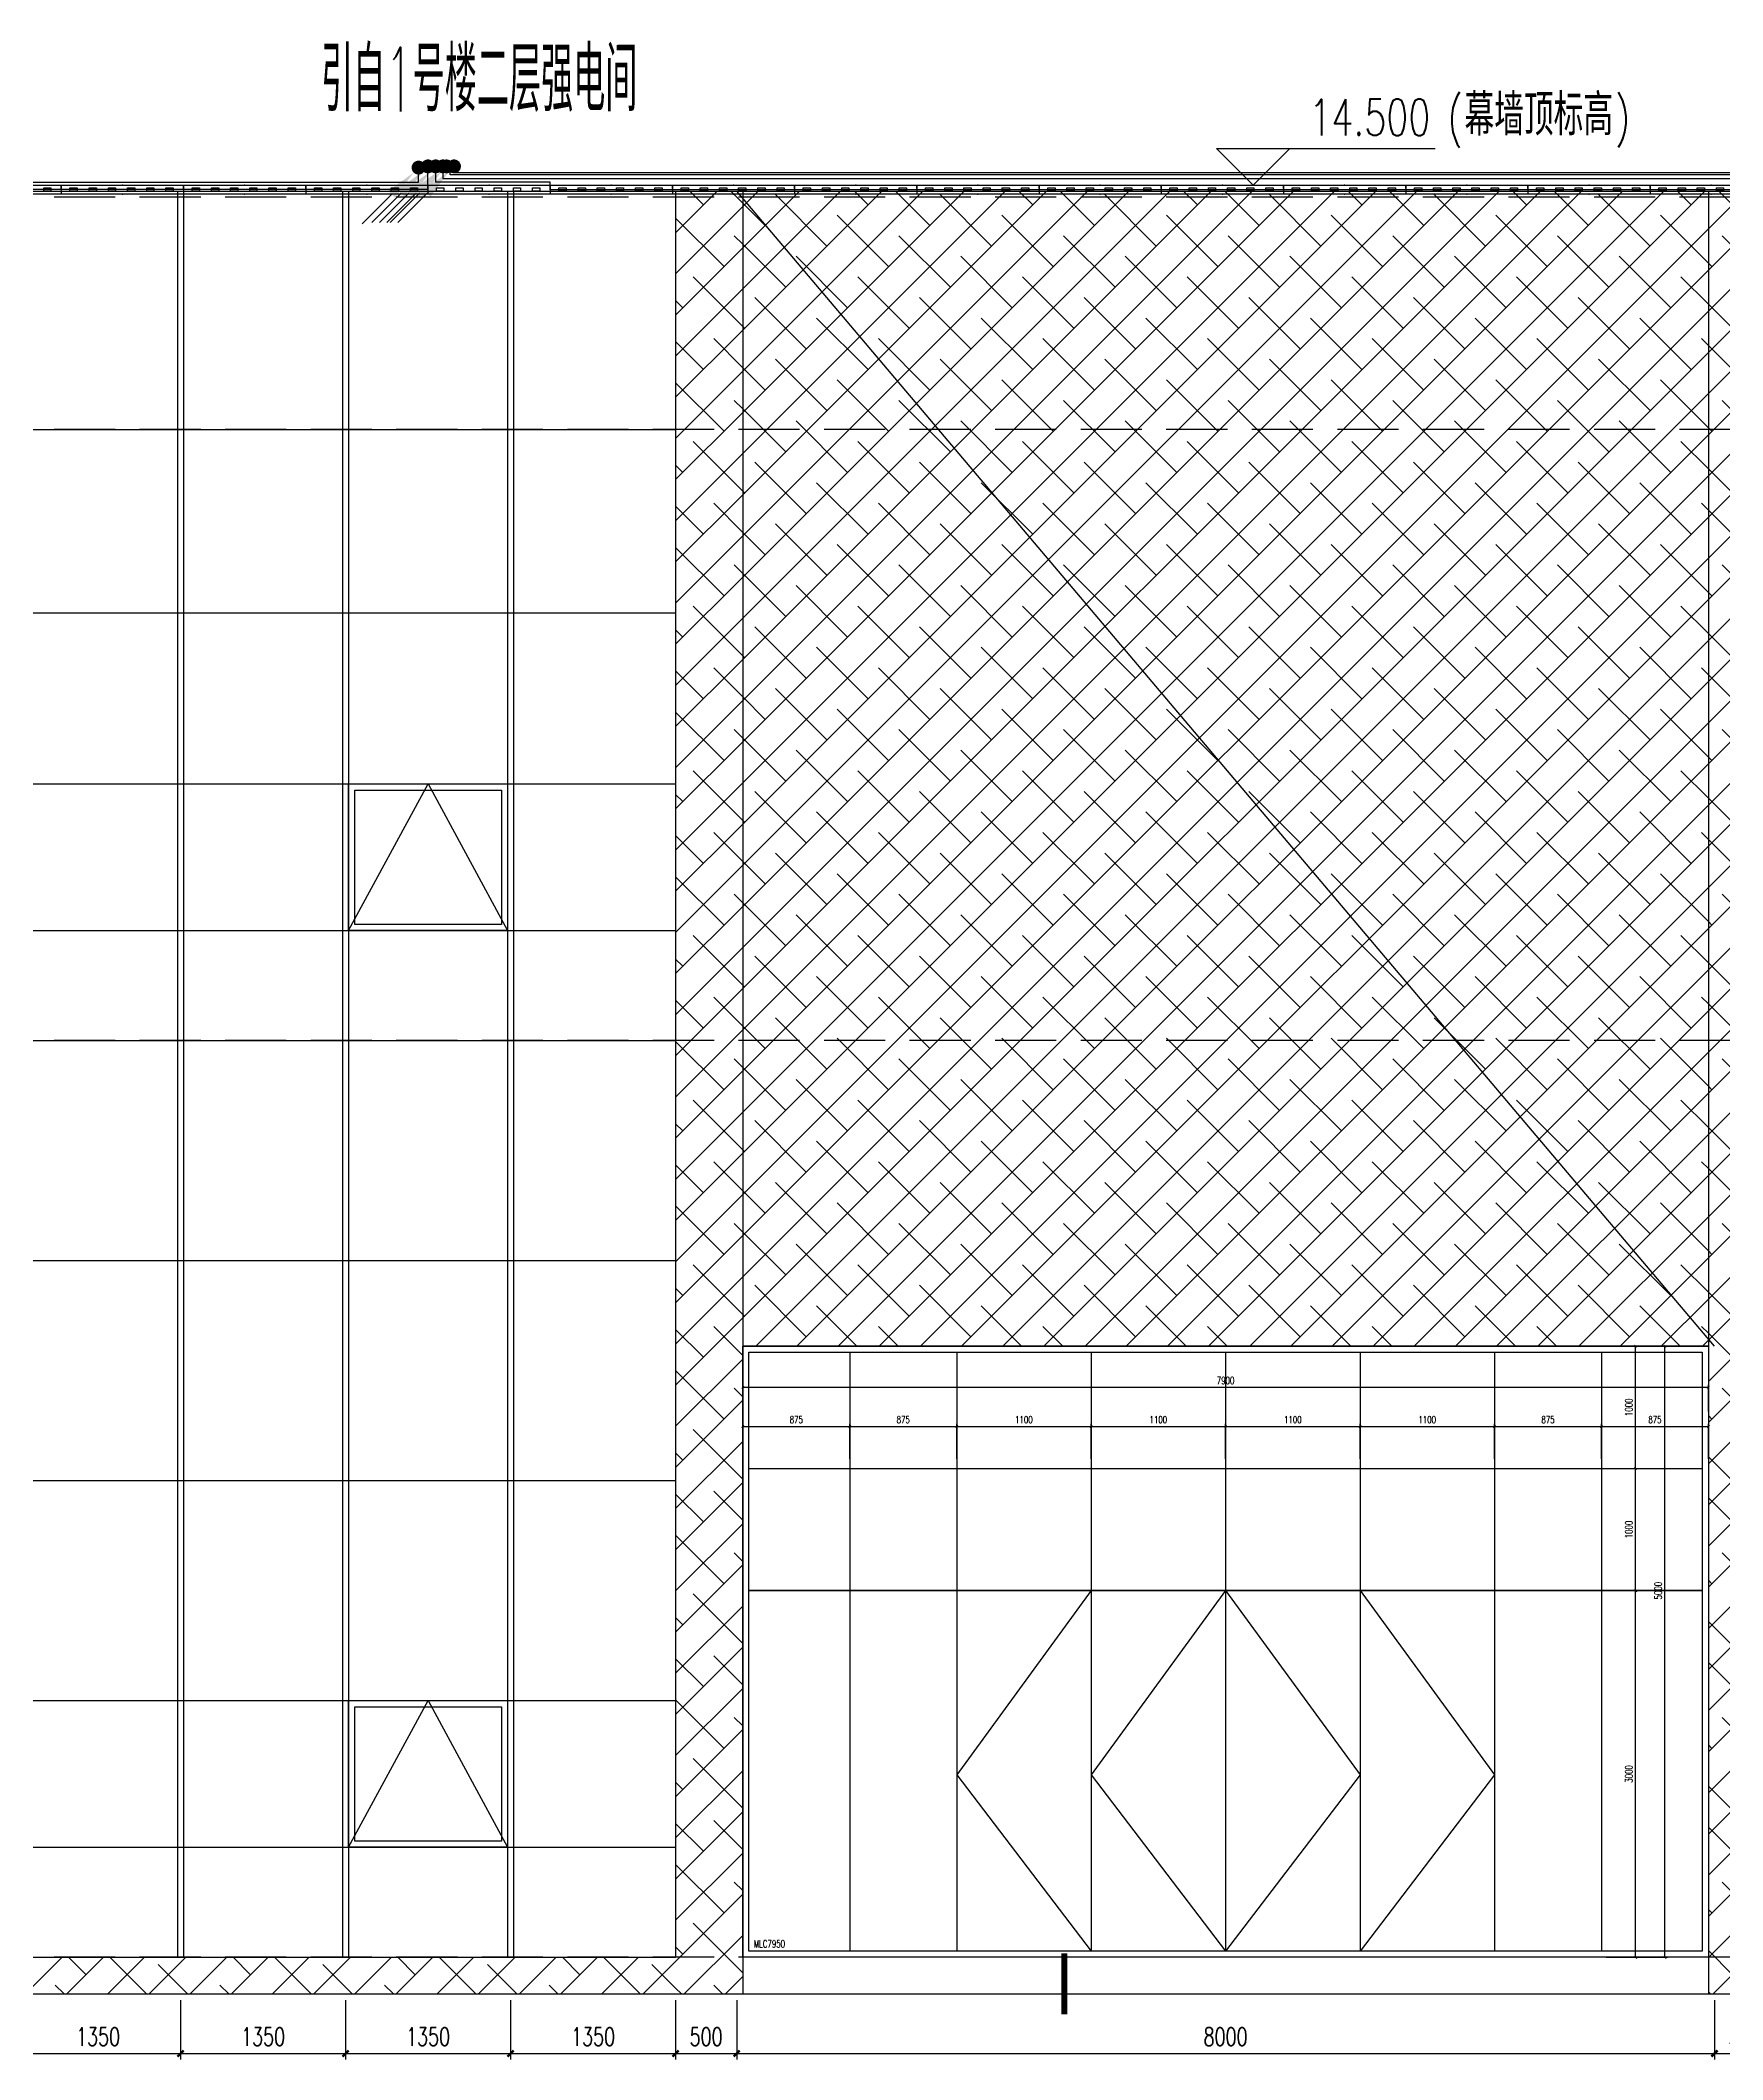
# Model space of a CAD drawing. Extents: x -2377130 to 293730, y -2 to 754590.
# Drawn here: x -2098554 to -2084790, y 516400 to 532921 of the extents above; entities that cross this region are included whole.
import ezdxf
from ezdxf.enums import TextEntityAlignment as Align

# ---------------------------------------------------------------- set-up
doc = ezdxf.new("R2010")
doc.units = 0
doc.header["$LTSCALE"] = 1000
doc.header["$MEASUREMENT"] = 0
doc.linetypes.add('__DASH', pattern=[0.35, 0.25, -0.1])
doc.linetypes.add('DOTE', pattern=[2.42, 2, -0.2, 0.02, -0.2])
doc.layers.get('Defpoints').update_dxf_attribs({"color": 210})
doc.layers.add('.灯具', color=3, linetype='Continuous', lineweight=25)
doc.layers.add('A-WALL-HATCH', color=8, linetype='Continuous', lineweight=13)
for name, color, linetype in [('A-AXIS-DOTE', 14, 'DOTE'), ('A-AXIS-DP', 126, 'Continuous'), ('A-AXIS-SYMB', 3, 'Continuous'), ('A-HATCH-2', 251, 'Continuous'), ('A-LIN-V', 9, 'Continuous'), ('A-SFCE', 30, 'Continuous'), ('A-WINDOW', 140, 'Continuous'), ('A-门窗表显示尺寸', 160, 'Continuous'), ('AS-WALL', 40, 'Continuous'), ('DIM-照明', 3, 'Continuous'), ('DIM_ELEV', 3, 'Continuous'), ('EQUIP-照明', 3, 'Continuous'), ('LWIRE', 4, 'Continuous'), ('PUB_TEXT', 7, 'Continuous')]:
    doc.layers.add(name, color=color, linetype=linetype)
doc.styles.add('_TCH_DIM', font='SIMPLEX', dxfattribs={"bigfont": 'GBCBIG'})
doc.styles.add('_TCH_DIM_T3', font='SIMPLEX', dxfattribs={"width": 0.705882, "bigfont": 'GBCBIG'})
doc.styles.add('_TEL_DIM', font='SIMPLEX', dxfattribs={"width": 0.8, "height": 3.5, "bigfont": 'HZTXT'})
doc.styles.add('A-DIM_T3', font='SIMPLEX', dxfattribs={"width": 0.705882, "bigfont": 'GBCBIG'})
doc.styles.add('A-STANDARD', font='SIMPLEX', dxfattribs={"bigfont": 'GBCBIG'})
doc.styles.get("Standard").update_dxf_attribs({"font": 'gbenor.shx', "bigfont": 'gbcbig.shx'})
doc.dimstyles.new('_TCH_ARCH&&50', dxfattribs={"dimtxt": 148.75, "dimasz": 50, "dimexe": 50, "dimexo": 50, "dimgap": 63.125, "dimtad": 1, "dimdec": 0, "dimzin": 0, "dimdsep": 46, "dimtxsty": '_TCH_DIM_T3', "dimblk": 'ARCHTICK', "dimcen": 0.09, "dimclrt": 7, "dimazin": 2, "dimtfac": 1, "dimtdec": 0, "dimtix": 1, "dimtmove": 2, "dimatfit": 3, "dimfxl": 0, "dimtolj": 1, "dimtzin": 0, "dimarcsym": 0})
doc.dimstyles.new('A-DIM&&20', dxfattribs={"dimtxt": 59.5, "dimasz": 20, "dimexe": 20, "dimexo": 20, "dimgap": 25.25, "dimtad": 1, "dimdec": 0, "dimzin": 0, "dimdsep": 46, "dimtxsty": 'A-DIM_T3', "dimblk": 'ARCHTICK', "dimcen": 0.09, "dimclrt": 7, "dimazin": 2, "dimtfac": 1, "dimtdec": 0, "dimtix": 1, "dimtmove": 2, "dimatfit": 3, "dimfxl": 0, "dimtolj": 1, "dimtzin": 0, "dimarcsym": 0})
pattern_1 = [(45, (0, 0), (-168.379802, 168.379802), []), (135, (0, 0), (-505.139407, 168.379802), [595.3125, -357.1875])]

# ---------------------------------------------------------------- blocks, each defined once
blk = doc.blocks.new('_ArchTick')
at = {"color": 0, "linetype": 'ByBlock', "const_width": 0.4}
blk.add_lwpolyline([(-0.5, -0.5), (0.5, 0.5)], dxfattribs=at)
blk = doc.blocks.new('*D610')
at = {"layer": 'A-门窗表显示尺寸', "color": 0, "lineweight": -2}
for p, q in [((-2020773, 522237), (-2020512, 522237)), ((-2020532, 517237), (-2020532, 522237)), ((-2020773, 517237), (-2020512, 517237))]:
    blk.add_line(p, q, dxfattribs=at)
at = {"layer": 'Defpoints', "color": 0}
for p in [(-2020793, 522237), (-2020532, 522237), (-2020793, 517237)]:
    blk.add_point(p, dxfattribs=at)
at = {"layer": 'A-门窗表显示尺寸', "color": 0, "lineweight": -2, "xscale": 20, "yscale": 20, "zscale": 20}
for p, rotation in [((-2020532, 522237), 90), ((-2020532, 517237), 270)]:
    blk.add_blockref('_ArchTick', p, dxfattribs=dict(at, rotation=rotation))
at = {"layer": 'A-门窗表显示尺寸', "color": 7, "insert": (-2020587, 520237), "char_height": 59.5, "attachment_point": 5, "rotation": 90, "style": 'A-DIM_T3'}
blk.add_mtext('\\A1;5000', dxfattribs=at)
blk = doc.blocks.new('*D598')
at = {"layer": 'A-门窗表显示尺寸', "color": 0, "lineweight": -2}
for p, q in [((-2021013, 522237), (-2020752, 522237)), ((-2020772, 521237), (-2020772, 522237)), ((-2021013, 521237), (-2020752, 521237))]:
    blk.add_line(p, q, dxfattribs=at)
at = {"layer": 'Defpoints', "color": 0}
for p in [(-2021033, 522237), (-2020772, 522237), (-2021033, 521237)]:
    blk.add_point(p, dxfattribs=at)
at = {"layer": 'A-门窗表显示尺寸', "color": 0, "lineweight": -2, "xscale": 20, "yscale": 20, "zscale": 20}
for p, rotation in [((-2020772, 522237), 90), ((-2020772, 521237), 270)]:
    blk.add_blockref('_ArchTick', p, dxfattribs=dict(at, rotation=rotation))
at = {"layer": 'A-门窗表显示尺寸', "color": 7, "insert": (-2020827, 521737), "char_height": 59.5, "attachment_point": 5, "rotation": 90, "style": 'A-DIM_T3'}
blk.add_mtext('\\A1;1000', dxfattribs=at)
blk = doc.blocks.new('*D599')
at = {"layer": 'A-门窗表显示尺寸', "color": 0, "lineweight": -2}
for p, q in [((-2021013, 521237), (-2020752, 521237)), ((-2020772, 520237), (-2020772, 521237)), ((-2021013, 520237), (-2020752, 520237))]:
    blk.add_line(p, q, dxfattribs=at)
at = {"layer": 'Defpoints', "color": 0}
for p in [(-2021033, 521237), (-2020772, 521237), (-2021033, 520237)]:
    blk.add_point(p, dxfattribs=at)
at = {"layer": 'A-门窗表显示尺寸', "color": 0, "lineweight": -2, "xscale": 20, "yscale": 20, "zscale": 20}
for p, rotation in [((-2020772, 521237), 90), ((-2020772, 520237), 270)]:
    blk.add_blockref('_ArchTick', p, dxfattribs=dict(at, rotation=rotation))
at = {"layer": 'A-门窗表显示尺寸', "color": 7, "insert": (-2020827, 520737), "char_height": 59.5, "attachment_point": 5, "rotation": 90, "style": 'A-DIM_T3'}
blk.add_mtext('\\A1;1000', dxfattribs=at)
blk = doc.blocks.new('*D600')
at = {"layer": 'A-门窗表显示尺寸', "color": 0, "lineweight": -2}
for p, q in [((-2021013, 520237), (-2020752, 520237)), ((-2020772, 517237), (-2020772, 520237)), ((-2021013, 517237), (-2020752, 517237))]:
    blk.add_line(p, q, dxfattribs=at)
at = {"layer": 'Defpoints', "color": 0}
for p in [(-2021033, 520237), (-2020772, 520237), (-2021033, 517237)]:
    blk.add_point(p, dxfattribs=at)
at = {"layer": 'A-门窗表显示尺寸', "color": 0, "lineweight": -2, "xscale": 20, "yscale": 20, "zscale": 20}
for p, rotation in [((-2020772, 520237), 90), ((-2020772, 517237), 270)]:
    blk.add_blockref('_ArchTick', p, dxfattribs=dict(at, rotation=rotation))
at = {"layer": 'A-门窗表显示尺寸', "color": 7, "insert": (-2020827, 518737), "char_height": 59.5, "attachment_point": 5, "rotation": 90, "style": 'A-DIM_T3'}
blk.add_mtext('\\A1;3000', dxfattribs=at)
blk = doc.blocks.new('*D601')
at = {"layer": 'A-门窗表显示尺寸', "color": 0, "lineweight": -2}
for p, q in [((-2028077, 521703), (-2028077, 521921)), ((-2028077, 521901), (-2020177, 521901)), ((-2020177, 521703), (-2020177, 521921))]:
    blk.add_line(p, q, dxfattribs=at)
at = {"layer": 'Defpoints', "color": 0}
for p in [(-2020177, 521901), (-2028077, 521683), (-2020177, 521683)]:
    blk.add_point(p, dxfattribs=at)
at = {"layer": 'A-门窗表显示尺寸', "color": 0, "lineweight": -2, "xscale": 20, "yscale": 20, "zscale": 20, "rotation": 180}
blk.add_blockref('_ArchTick', (-2028077, 521901), dxfattribs=at)
at = {"layer": 'A-门窗表显示尺寸', "color": 0, "lineweight": -2, "xscale": 20, "yscale": 20, "zscale": 20}
blk.add_blockref('_ArchTick', (-2020177, 521901), dxfattribs=at)
at = {"layer": 'A-门窗表显示尺寸', "color": 7, "insert": (-2024127, 521956), "char_height": 59.5, "attachment_point": 5, "style": 'A-DIM_T3'}
blk.add_mtext('\\A1;7900', dxfattribs=at)
blk = doc.blocks.new('*D602')
at = {"layer": 'A-门窗表显示尺寸', "color": 0, "lineweight": -2}
for p, q in [((-2021052, 521315), (-2021052, 521601)), ((-2021052, 521581), (-2020177, 521581)), ((-2020177, 521315), (-2020177, 521601))]:
    blk.add_line(p, q, dxfattribs=at)
at = {"layer": 'Defpoints', "color": 0}
for p in [(-2020177, 521581), (-2021052, 521295), (-2020177, 521295)]:
    blk.add_point(p, dxfattribs=at)
at = {"layer": 'A-门窗表显示尺寸', "color": 0, "lineweight": -2, "xscale": 20, "yscale": 20, "zscale": 20, "rotation": 180}
blk.add_blockref('_ArchTick', (-2021052, 521581), dxfattribs=at)
at = {"layer": 'A-门窗表显示尺寸', "color": 0, "lineweight": -2, "xscale": 20, "yscale": 20, "zscale": 20}
blk.add_blockref('_ArchTick', (-2020177, 521581), dxfattribs=at)
at = {"layer": 'A-门窗表显示尺寸', "color": 7, "insert": (-2020614, 521636), "char_height": 59.5, "attachment_point": 5, "style": 'A-DIM_T3'}
blk.add_mtext('\\A1;875', dxfattribs=at)
blk = doc.blocks.new('*D603')
at = {"layer": 'A-门窗表显示尺寸', "color": 0, "lineweight": -2}
for p, q in [((-2021927, 521315), (-2021927, 521601)), ((-2021927, 521581), (-2021052, 521581)), ((-2021052, 521315), (-2021052, 521601))]:
    blk.add_line(p, q, dxfattribs=at)
at = {"layer": 'Defpoints', "color": 0}
for p in [(-2021052, 521581), (-2021927, 521295), (-2021052, 521295)]:
    blk.add_point(p, dxfattribs=at)
at = {"layer": 'A-门窗表显示尺寸', "color": 0, "lineweight": -2, "xscale": 20, "yscale": 20, "zscale": 20, "rotation": 180}
blk.add_blockref('_ArchTick', (-2021927, 521581), dxfattribs=at)
at = {"layer": 'A-门窗表显示尺寸', "color": 0, "lineweight": -2, "xscale": 20, "yscale": 20, "zscale": 20}
blk.add_blockref('_ArchTick', (-2021052, 521581), dxfattribs=at)
at = {"layer": 'A-门窗表显示尺寸', "color": 7, "insert": (-2021489, 521636), "char_height": 59.5, "attachment_point": 5, "style": 'A-DIM_T3'}
blk.add_mtext('\\A1;875', dxfattribs=at)
blk = doc.blocks.new('*D604')
at = {"layer": 'A-门窗表显示尺寸', "color": 0, "lineweight": -2}
for p, q in [((-2023027, 521315), (-2023027, 521601)), ((-2023027, 521581), (-2021927, 521581)), ((-2021927, 521315), (-2021927, 521601))]:
    blk.add_line(p, q, dxfattribs=at)
at = {"layer": 'Defpoints', "color": 0}
for p in [(-2021927, 521581), (-2023027, 521295), (-2021927, 521295)]:
    blk.add_point(p, dxfattribs=at)
at = {"layer": 'A-门窗表显示尺寸', "color": 0, "lineweight": -2, "xscale": 20, "yscale": 20, "zscale": 20, "rotation": 180}
blk.add_blockref('_ArchTick', (-2023027, 521581), dxfattribs=at)
at = {"layer": 'A-门窗表显示尺寸', "color": 0, "lineweight": -2, "xscale": 20, "yscale": 20, "zscale": 20}
blk.add_blockref('_ArchTick', (-2021927, 521581), dxfattribs=at)
at = {"layer": 'A-门窗表显示尺寸', "color": 7, "insert": (-2022477, 521636), "char_height": 59.5, "attachment_point": 5, "style": 'A-DIM_T3'}
blk.add_mtext('\\A1;1100', dxfattribs=at)
blk = doc.blocks.new('*D605')
at = {"layer": 'A-门窗表显示尺寸', "color": 0, "lineweight": -2}
for p, q in [((-2024127, 521315), (-2024127, 521601)), ((-2024127, 521581), (-2023027, 521581)), ((-2023027, 521315), (-2023027, 521601))]:
    blk.add_line(p, q, dxfattribs=at)
at = {"layer": 'Defpoints', "color": 0}
for p in [(-2023027, 521581), (-2024127, 521295), (-2023027, 521295)]:
    blk.add_point(p, dxfattribs=at)
at = {"layer": 'A-门窗表显示尺寸', "color": 0, "lineweight": -2, "xscale": 20, "yscale": 20, "zscale": 20, "rotation": 180}
blk.add_blockref('_ArchTick', (-2024127, 521581), dxfattribs=at)
at = {"layer": 'A-门窗表显示尺寸', "color": 0, "lineweight": -2, "xscale": 20, "yscale": 20, "zscale": 20}
blk.add_blockref('_ArchTick', (-2023027, 521581), dxfattribs=at)
at = {"layer": 'A-门窗表显示尺寸', "color": 7, "insert": (-2023577, 521636), "char_height": 59.5, "attachment_point": 5, "style": 'A-DIM_T3'}
blk.add_mtext('\\A1;1100', dxfattribs=at)
blk = doc.blocks.new('*D606')
at = {"layer": 'A-门窗表显示尺寸', "color": 0, "lineweight": -2}
for p, q in [((-2025227, 521315), (-2025227, 521601)), ((-2025227, 521581), (-2024127, 521581)), ((-2024127, 521315), (-2024127, 521601))]:
    blk.add_line(p, q, dxfattribs=at)
at = {"layer": 'Defpoints', "color": 0}
for p in [(-2024127, 521581), (-2025227, 521295), (-2024127, 521295)]:
    blk.add_point(p, dxfattribs=at)
at = {"layer": 'A-门窗表显示尺寸', "color": 0, "lineweight": -2, "xscale": 20, "yscale": 20, "zscale": 20, "rotation": 180}
blk.add_blockref('_ArchTick', (-2025227, 521581), dxfattribs=at)
at = {"layer": 'A-门窗表显示尺寸', "color": 0, "lineweight": -2, "xscale": 20, "yscale": 20, "zscale": 20}
blk.add_blockref('_ArchTick', (-2024127, 521581), dxfattribs=at)
at = {"layer": 'A-门窗表显示尺寸', "color": 7, "insert": (-2024677, 521636), "char_height": 59.5, "attachment_point": 5, "style": 'A-DIM_T3'}
blk.add_mtext('\\A1;1100', dxfattribs=at)
blk = doc.blocks.new('*D607')
at = {"layer": 'A-门窗表显示尺寸', "color": 0, "lineweight": -2}
for p, q in [((-2026327, 521315), (-2026327, 521601)), ((-2026327, 521581), (-2025227, 521581)), ((-2025227, 521315), (-2025227, 521601))]:
    blk.add_line(p, q, dxfattribs=at)
at = {"layer": 'Defpoints', "color": 0}
for p in [(-2025227, 521581), (-2026327, 521295), (-2025227, 521295)]:
    blk.add_point(p, dxfattribs=at)
at = {"layer": 'A-门窗表显示尺寸', "color": 0, "lineweight": -2, "xscale": 20, "yscale": 20, "zscale": 20, "rotation": 180}
blk.add_blockref('_ArchTick', (-2026327, 521581), dxfattribs=at)
at = {"layer": 'A-门窗表显示尺寸', "color": 0, "lineweight": -2, "xscale": 20, "yscale": 20, "zscale": 20}
blk.add_blockref('_ArchTick', (-2025227, 521581), dxfattribs=at)
at = {"layer": 'A-门窗表显示尺寸', "color": 7, "insert": (-2025777, 521636), "char_height": 59.5, "attachment_point": 5, "style": 'A-DIM_T3'}
blk.add_mtext('\\A1;1100', dxfattribs=at)
blk = doc.blocks.new('*D608')
at = {"layer": 'A-门窗表显示尺寸', "color": 0, "lineweight": -2}
for p, q in [((-2027202, 521315), (-2027202, 521601)), ((-2027202, 521581), (-2026327, 521581)), ((-2026327, 521315), (-2026327, 521601))]:
    blk.add_line(p, q, dxfattribs=at)
at = {"layer": 'Defpoints', "color": 0}
for p in [(-2026327, 521581), (-2027202, 521295), (-2026327, 521295)]:
    blk.add_point(p, dxfattribs=at)
at = {"layer": 'A-门窗表显示尺寸', "color": 0, "lineweight": -2, "xscale": 20, "yscale": 20, "zscale": 20, "rotation": 180}
blk.add_blockref('_ArchTick', (-2027202, 521581), dxfattribs=at)
at = {"layer": 'A-门窗表显示尺寸', "color": 0, "lineweight": -2, "xscale": 20, "yscale": 20, "zscale": 20}
blk.add_blockref('_ArchTick', (-2026327, 521581), dxfattribs=at)
at = {"layer": 'A-门窗表显示尺寸', "color": 7, "insert": (-2026764, 521636), "char_height": 59.5, "attachment_point": 5, "style": 'A-DIM_T3'}
blk.add_mtext('\\A1;875', dxfattribs=at)
blk = doc.blocks.new('*D609')
at = {"layer": 'A-门窗表显示尺寸', "color": 0, "lineweight": -2}
for p, q in [((-2028077, 521315), (-2028077, 521601)), ((-2028077, 521581), (-2027202, 521581)), ((-2027202, 521315), (-2027202, 521601))]:
    blk.add_line(p, q, dxfattribs=at)
at = {"layer": 'Defpoints', "color": 0}
for p in [(-2027202, 521581), (-2028077, 521295), (-2027202, 521295)]:
    blk.add_point(p, dxfattribs=at)
at = {"layer": 'A-门窗表显示尺寸', "color": 0, "lineweight": -2, "xscale": 20, "yscale": 20, "zscale": 20, "rotation": 180}
blk.add_blockref('_ArchTick', (-2028077, 521581), dxfattribs=at)
at = {"layer": 'A-门窗表显示尺寸', "color": 0, "lineweight": -2, "xscale": 20, "yscale": 20, "zscale": 20}
blk.add_blockref('_ArchTick', (-2027202, 521581), dxfattribs=at)
at = {"layer": 'A-门窗表显示尺寸', "color": 7, "insert": (-2027639, 521636), "char_height": 59.5, "attachment_point": 5, "style": 'A-DIM_T3'}
blk.add_mtext('\\A1;875', dxfattribs=at)
blk = doc.blocks.new('34543')
at = {"layer": 'A-WINDOW', "color": 8}
for p, q in [((-2029402, 531687), (-2029402, 517237)), ((-2029352, 531687), (-2029352, 517237))]:
    blk.add_line(p, q, dxfattribs=at)
blk = doc.blocks.new('w42343')
at = {"layer": 'A-WINDOW', "color": 8}
blk.add_lwpolyline([(-2124382, 518137), (-2123732, 519337), (-2123082, 518137)], dxfattribs=at)
for points in [[(-2124382, 519337), (-2123082, 519337), (-2123082, 518137), (-2124382, 518137)], [(-2124332, 519287), (-2123132, 519287), (-2123132, 518187), (-2124332, 518187)]]:
    blk.add_lwpolyline(points, close=True, dxfattribs=at)
blk = doc.blocks.new('*D522')
at = {"layer": 'A-AXIS-DP', "color": 0, "lineweight": -2}
for p, q in [((-2098757, 516887), (-2098757, 516400)), ((-2097407, 516887), (-2097407, 516400)), ((-2098757, 516450), (-2097407, 516450))]:
    blk.add_line(p, q, dxfattribs=at)
at = {"layer": 'Defpoints', "color": 0}
for p in [(-2098757, 516937), (-2097407, 516937), (-2097407, 516450)]:
    blk.add_point(p, dxfattribs=at)
at = {"layer": 'A-AXIS-DP', "color": 0, "lineweight": -2, "xscale": 50, "yscale": 50, "zscale": 50, "rotation": 180}
blk.add_blockref('_ArchTick', (-2098757, 516450), dxfattribs=at)
at = {"layer": 'A-AXIS-DP', "color": 0, "lineweight": -2, "xscale": 50, "yscale": 50, "zscale": 50}
blk.add_blockref('_ArchTick', (-2097407, 516450), dxfattribs=at)
at = {"layer": 'A-AXIS-DP', "color": 7, "insert": (-2098082, 516587), "char_height": 148.8, "attachment_point": 5, "style": '_TCH_DIM_T3'}
blk.add_mtext('\\A1;1350', dxfattribs=at)
blk = doc.blocks.new('*D521')
at = {"layer": 'A-AXIS-DP', "color": 0, "lineweight": -2}
for p, q in [((-2097407, 516887), (-2097407, 516400)), ((-2096057, 516887), (-2096057, 516400)), ((-2097407, 516450), (-2096057, 516450))]:
    blk.add_line(p, q, dxfattribs=at)
at = {"layer": 'Defpoints', "color": 0}
for p in [(-2097407, 516937), (-2096057, 516937), (-2096057, 516450)]:
    blk.add_point(p, dxfattribs=at)
at = {"layer": 'A-AXIS-DP', "color": 0, "lineweight": -2, "xscale": 50, "yscale": 50, "zscale": 50, "rotation": 180}
blk.add_blockref('_ArchTick', (-2097407, 516450), dxfattribs=at)
at = {"layer": 'A-AXIS-DP', "color": 0, "lineweight": -2, "xscale": 50, "yscale": 50, "zscale": 50}
blk.add_blockref('_ArchTick', (-2096057, 516450), dxfattribs=at)
at = {"layer": 'A-AXIS-DP', "color": 7, "insert": (-2096732, 516587), "char_height": 148.8, "attachment_point": 5, "style": '_TCH_DIM_T3'}
blk.add_mtext('\\A1;1350', dxfattribs=at)
blk = doc.blocks.new('*D520')
at = {"layer": 'A-AXIS-DP', "color": 0, "lineweight": -2}
for p, q in [((-2096057, 516887), (-2096057, 516400)), ((-2094707, 516887), (-2094707, 516400)), ((-2096057, 516450), (-2094707, 516450))]:
    blk.add_line(p, q, dxfattribs=at)
at = {"layer": 'Defpoints', "color": 0}
for p in [(-2096057, 516937), (-2094707, 516937), (-2094707, 516450)]:
    blk.add_point(p, dxfattribs=at)
at = {"layer": 'A-AXIS-DP', "color": 0, "lineweight": -2, "xscale": 50, "yscale": 50, "zscale": 50, "rotation": 180}
blk.add_blockref('_ArchTick', (-2096057, 516450), dxfattribs=at)
at = {"layer": 'A-AXIS-DP', "color": 0, "lineweight": -2, "xscale": 50, "yscale": 50, "zscale": 50}
blk.add_blockref('_ArchTick', (-2094707, 516450), dxfattribs=at)
at = {"layer": 'A-AXIS-DP', "color": 7, "insert": (-2095382, 516587), "char_height": 148.8, "attachment_point": 5, "style": '_TCH_DIM_T3'}
blk.add_mtext('\\A1;1350', dxfattribs=at)
blk = doc.blocks.new('*D519')
at = {"layer": 'A-AXIS-DP', "color": 0, "lineweight": -2}
for p, q in [((-2094707, 516887), (-2094707, 516400)), ((-2093357, 516887), (-2093357, 516400)), ((-2094707, 516450), (-2093357, 516450))]:
    blk.add_line(p, q, dxfattribs=at)
at = {"layer": 'Defpoints', "color": 0}
for p in [(-2094707, 516937), (-2093357, 516937), (-2093357, 516450)]:
    blk.add_point(p, dxfattribs=at)
at = {"layer": 'A-AXIS-DP', "color": 0, "lineweight": -2, "xscale": 50, "yscale": 50, "zscale": 50, "rotation": 180}
blk.add_blockref('_ArchTick', (-2094707, 516450), dxfattribs=at)
at = {"layer": 'A-AXIS-DP', "color": 0, "lineweight": -2, "xscale": 50, "yscale": 50, "zscale": 50}
blk.add_blockref('_ArchTick', (-2093357, 516450), dxfattribs=at)
at = {"layer": 'A-AXIS-DP', "color": 7, "insert": (-2094032, 516587), "char_height": 148.8, "attachment_point": 5, "style": '_TCH_DIM_T3'}
blk.add_mtext('\\A1;1350', dxfattribs=at)
blk = doc.blocks.new('*D518')
at = {"layer": 'A-AXIS-DP', "color": 0, "lineweight": -2}
for p, q in [((-2093357, 516887), (-2093357, 516400)), ((-2092857, 516887), (-2092857, 516400)), ((-2093357, 516450), (-2092857, 516450))]:
    blk.add_line(p, q, dxfattribs=at)
at = {"layer": 'Defpoints', "color": 0}
for p in [(-2093357, 516937), (-2092857, 516937), (-2092857, 516450)]:
    blk.add_point(p, dxfattribs=at)
at = {"layer": 'A-AXIS-DP', "color": 0, "lineweight": -2, "xscale": 50, "yscale": 50, "zscale": 50, "rotation": 180}
blk.add_blockref('_ArchTick', (-2093357, 516450), dxfattribs=at)
at = {"layer": 'A-AXIS-DP', "color": 0, "lineweight": -2, "xscale": 50, "yscale": 50, "zscale": 50}
blk.add_blockref('_ArchTick', (-2092857, 516450), dxfattribs=at)
at = {"layer": 'A-AXIS-DP', "color": 7, "insert": (-2093107, 516587), "char_height": 148.8, "attachment_point": 5, "style": '_TCH_DIM_T3'}
blk.add_mtext('\\A1;500', dxfattribs=at)
blk = doc.blocks.new('*D517')
at = {"layer": 'A-AXIS-DP', "color": 0, "lineweight": -2}
for p, q in [((-2092857, 516887), (-2092857, 516400)), ((-2084857, 516887), (-2084857, 516400)), ((-2092857, 516450), (-2084857, 516450))]:
    blk.add_line(p, q, dxfattribs=at)
at = {"layer": 'Defpoints', "color": 0}
for p in [(-2092857, 516937), (-2084857, 516937), (-2084857, 516450)]:
    blk.add_point(p, dxfattribs=at)
at = {"layer": 'A-AXIS-DP', "color": 0, "lineweight": -2, "xscale": 50, "yscale": 50, "zscale": 50, "rotation": 180}
blk.add_blockref('_ArchTick', (-2092857, 516450), dxfattribs=at)
at = {"layer": 'A-AXIS-DP', "color": 0, "lineweight": -2, "xscale": 50, "yscale": 50, "zscale": 50}
blk.add_blockref('_ArchTick', (-2084857, 516450), dxfattribs=at)
at = {"layer": 'A-AXIS-DP', "color": 7, "insert": (-2088857, 516587), "char_height": 148.8, "attachment_point": 5, "style": '_TCH_DIM_T3'}
blk.add_mtext('\\A1;8000', dxfattribs=at)
blk = doc.blocks.new('*D516')
at = {"layer": 'A-AXIS-DP', "color": 0, "lineweight": -2}
for p, q in [((-2084857, 516887), (-2084857, 516400)), ((-2084357, 516887), (-2084357, 516400)), ((-2084857, 516450), (-2084357, 516450))]:
    blk.add_line(p, q, dxfattribs=at)
at = {"layer": 'Defpoints', "color": 0}
for p in [(-2084857, 516937), (-2084357, 516937), (-2084357, 516450)]:
    blk.add_point(p, dxfattribs=at)
at = {"layer": 'A-AXIS-DP', "color": 0, "lineweight": -2, "xscale": 50, "yscale": 50, "zscale": 50, "rotation": 180}
blk.add_blockref('_ArchTick', (-2084857, 516450), dxfattribs=at)
at = {"layer": 'A-AXIS-DP', "color": 0, "lineweight": -2, "xscale": 50, "yscale": 50, "zscale": 50}
blk.add_blockref('_ArchTick', (-2084357, 516450), dxfattribs=at)
at = {"layer": 'A-AXIS-DP', "color": 7, "insert": (-2084607, 516587), "char_height": 148.8, "attachment_point": 5, "style": '_TCH_DIM_T3'}
blk.add_mtext('\\A1;500', dxfattribs=at)
blk = doc.blocks.new('12ZA')
at = {"color": 3}
for p, q in [((11454727, 202786), (11455727, 202786)), ((11454727, 202712), (11454727, 202786)), ((11454727, 202712), (11454727, 202737)), ((11455727, 202712), (11454727, 202712)), ((11454812, 202763), (11454871, 202763)), ((11454812, 202734), (11454812, 202763)), ((11454871, 202734), (11454812, 202734)), ((11454871, 202763), (11454871, 202734)), ((11454969, 202763), (11455028, 202763)), ((11454969, 202734), (11454969, 202763)), ((11455028, 202734), (11454969, 202734)), ((11455028, 202763), (11455028, 202734)), ((11455126, 202763), (11455185, 202763)), ((11455126, 202734), (11455126, 202763)), ((11455185, 202734), (11455126, 202734)), ((11455185, 202763), (11455185, 202734)), ((11455283, 202763), (11455342, 202763)), ((11455283, 202734), (11455283, 202763)), ((11455342, 202734), (11455283, 202734)), ((11455342, 202763), (11455342, 202734)), ((11455439, 202763), (11455499, 202763)), ((11455439, 202734), (11455439, 202763)), ((11455499, 202734), (11455439, 202734)), ((11455499, 202763), (11455499, 202734)), ((11455596, 202763), (11455656, 202763)), ((11455596, 202734), (11455596, 202763)), ((11455656, 202734), (11455596, 202734)), ((11455656, 202763), (11455656, 202734)), ((11455727, 202712), (11455727, 202786)), ((11455727, 202737), (11455727, 202712))]:
    blk.add_line(p, q, dxfattribs=at)
for p in [(11454727, 202749), (11454727, 202749), (11454727, 202749), (11455227, 202786), (11455227, 202786), (11455227, 202786), (11455227, 202712), (11455227, 202712), (11455227, 202712), (11455727, 202749), (11455727, 202749), (11455727, 202749), (11455727, 202749), (11455727, 202749)]:
    blk.add_point(p, dxfattribs=at)
at = {"color": 3, "style": '_TEL_DIM', "flags": 1}
for tag in ['REMARK', 'A']:
    blk.add_attdef(tag, text='', height=0.01, dxfattribs=at).set_placement((11455227, 202712), align=Align.MIDDLE_CENTER)
blk = doc.blocks.new('$equip_U$00000141(SEELE-PC)')
at = {"color": 8}
for p in [(-1, 0), (0, 0.074), (0, -0.074), (1, -0.024)]:
    blk.add_point(p, dxfattribs=at)
at = {"color": 8, "xscale": 0.002, "yscale": 0.002, "zscale": 0.002}
blk.add_blockref('12ZA', (-22910.454, -405.497), dxfattribs=at)
at = {"color": 7, "style": '_TEL_DIM', "flags": 1}
for tag in ['A', 'REMARK']:
    blk.add_attdef(tag, text='', height=0.00002, dxfattribs=at).set_placement((0, 0), align=Align.MIDDLE_CENTER)
blk = doc.blocks.new('$equip_U$00000080(LAPTOP-0UNQ9FSO)')
at = {"color": 4}
blk.add_blockref('$equip_U$00000141(SEELE-PC)', (1, 0.074), dxfattribs=at)
at = {"color": 7, "style": '_TEL_DIM', "flags": 1}
for tag in ['A', 'REMARK']:
    blk.add_attdef(tag, text='', height=0.00002, dxfattribs=at).set_placement((0, 0), align=Align.MIDDLE_CENTER)
blk = doc.blocks.new('$TelecSys$00000081')
for p, q in [((0.104, 0.104), (0.104, 0.104)), ((-0.104, -0.104), (-0.104, -0.104)), ((-1.15, -1.15), (-0.55, -0.55))]:
    blk.add_line(p, q)
at = {"const_width": 0.142}
blk.add_lwpolyline([(0.071, 0, 1), (-0.071, 0, 1)], format="xyb", close=True, dxfattribs=at)
blk.add_solid([(-0.62, -0.48), (-0.48, -0.62), (-0.1, -0.1)])
at = {"width": 0.8, "flags": 9}
blk.add_attdef('A', (0, 0), '', height=0.00002, rotation=180, dxfattribs=at)
blk = doc.blocks.new('4w3432432')
at = {"layer": 'A-WINDOW', "color": 8}
for p, q in [((-2020176.9, 522237.5), (-2028076.9, 522237.5)), ((-2027201.9, 522187.5), (-2027201.9, 517287.5)), ((-2026326.9, 522187.5), (-2026326.9, 517287.5)), ((-2025226.9, 522187.5), (-2025226.9, 517287.5)), ((-2024126.9, 522187.5), (-2024126.9, 517287.5)), ((-2023026.9, 522187.5), (-2023026.9, 517287.5)), ((-2021926.9, 522187.5), (-2021926.9, 517287.5)), ((-2021051.9, 522187.5), (-2021051.9, 517287.5)), ((-2028026.9, 521237.5), (-2020226.9, 521237.5)), ((-2020226.9, 520237.5), (-2028026.9, 520237.5)), ((-2028026.9, 520237.5), (-2020226.9, 520237.5)), ((-2020176.9, 517237.5), (-2028076.9, 517237.5))]:
    blk.add_line(p, q, dxfattribs=at)
for points in [[(-2028076.9, 522237.5), (-2020176.9, 522237.5), (-2020176.9, 517237.5), (-2028076.9, 517237.5)], [(-2028026.9, 522187.5), (-2020226.9, 522187.5), (-2020226.9, 517287.5), (-2028026.9, 517287.5)]]:
    blk.add_lwpolyline(points, close=True, dxfattribs=at)
for points in [[(-2025226.9, 520237.5), (-2026326.9, 518730), (-2025226.9, 517287.5)], [(-2024126.9, 520237.5), (-2025226.9, 518730), (-2024126.9, 517287.5)], [(-2024126.9, 520237.5), (-2023026.9, 518730), (-2024126.9, 517287.5)], [(-2023026.9, 520237.5), (-2021926.9, 518730), (-2023026.9, 517287.5)]]:
    blk.add_lwpolyline(points, dxfattribs=at)
at = {"layer": 'A-门窗表显示尺寸', "color": 8, "style": 'A-STANDARD', "width": 0.705882}
blk.add_text('MLC7950', height=59.5, dxfattribs=at).set_placement((-2027986.8, 517317.5))
at = {"layer": 'A-门窗表显示尺寸', "color": 8}
for p1, p2, distance, picture, middle in [((-2021032.7, 521237.5), (-2021032.7, 522237.5), -260.4, '*D598', (-2020827.3, 521737.5)), ((-2028076.9, 521683.4), (-2020176.9, 521683.4), 217.5, '*D601', (-2024126.9, 521955.9)), ((-2028076.9, 521295.4), (-2027201.9, 521295.4), 285.4, '*D609', (-2027639.4, 521635.9)), ((-2027201.9, 521295.4), (-2026326.9, 521295.4), 285.4, '*D608', (-2026764.4, 521635.9)), ((-2026326.9, 521295.4), (-2025226.9, 521295.4), 285.4, '*D607', (-2025776.9, 521635.9)), ((-2025226.9, 521295.4), (-2024126.9, 521295.4), 285.4, '*D606', (-2024676.9, 521635.9)), ((-2024126.9, 521295.4), (-2023026.9, 521295.4), 285.4, '*D605', (-2023576.9, 521635.9)), ((-2023026.9, 521295.4), (-2021926.9, 521295.4), 285.4, '*D604', (-2022476.9, 521635.9)), ((-2021926.9, 521295.4), (-2021051.9, 521295.4), 285.4, '*D603', (-2021489.4, 521635.9)), ((-2021051.9, 521295.4), (-2020176.9, 521295.4), 285.4, '*D602', (-2020614.4, 521635.9)), ((-2021032.7, 520237.5), (-2021032.7, 521237.5), -260.4, '*D599', (-2020827.3, 520737.5)), ((-2021032.7, 517237.5), (-2021032.7, 520237.5), -260.4, '*D600', (-2020827.3, 518737.5))]:
    dim = blk.add_aligned_dim(p1=p1, p2=p2, distance=distance, dimstyle='A-DIM&&20', dxfattribs=at)
    dim.commit()
    dim.dimension.update_dxf_attribs({"geometry": picture, "text_midpoint": middle})
dim = blk.add_linear_dim(base=(-2020532.3, 522237.5), p1=(-2020792.7, 517237.5), p2=(-2020792.7, 522237.5), angle=90, dimstyle='A-DIM&&20', dxfattribs=at)
dim.commit()
dim.dimension.update_dxf_attribs({"geometry": '*D610', "text_midpoint": (-2020587.3, 520237.5), "dimtype": 161})

msp = doc.modelspace()

# ---------------------------------------------------------------- hatches: boundary and pattern name
at = {"layer": 'A-HATCH-2'}
h = msp.add_hatch(dxfattribs=at)
h.set_pattern_fill('ANSI38', color=8, scale=150)
h.set_pattern_definition(pattern_1)
h.paths.add_polyline_path([(-2093356.9, 531687.5), (-2092806.9, 531687.5), (-2092806.9, 516937.5), (-2093356.9, 516937.5)])
h = msp.add_hatch(dxfattribs=at)
h.set_pattern_fill('ANSI38', color=8, scale=150)
h.set_pattern_definition(pattern_1)
h.paths.add_polyline_path([(-2084906.9, 531687.5), (-2092806.9, 531687.5), (-2092806.9, 522237.5), (-2084906.9, 522237.5)])
h = msp.add_hatch(dxfattribs=at)
h.set_pattern_fill('ANSI38', color=8, scale=150)
h.set_pattern_definition(pattern_1)
h.paths.add_polyline_path([(-2084906.9, 531687.5), (-2084356.9, 531687.5), (-2084356.9, 516937.5), (-2084906.9, 516937.5)])
h = msp.add_hatch(dxfattribs=at)
h.set_pattern_fill('ANSI38', color=8, scale=150)
h.set_pattern_definition(pattern_1)
h.paths.add_polyline_path([(-2125756.9, 517237.5), (-2093356.9, 517237.5), (-2093356.9, 516937.5), (-2125756.9, 516937.5)])

# ---------------------------------------------------------------- linework, layer by layer
at = {"layer": 'A-AXIS-DOTE', "color": 8, "linetype": '__DASH', "ltscale": 2}
for p, q in [((-2028641.9, 531637.5), (-2131130, 531637.5)), ((-2028641.9, 529737.5), (-2131130, 529737.5)), ((-2028641.9, 524737.5), (-2131130, 524737.5)), ((-2028641.9, 517237.5), (-2131130, 517237.5))]:
    msp.add_line(p, q, dxfattribs=at)
at = {"layer": 'A-AXIS-SYMB', "color": 8, "const_width": 50}
msp.add_lwpolyline([(-2090177, 516770), (-2090177, 517270)], dxfattribs=at)
at = {"layer": 'A-HATCH-2', "color": 8}
for p, q in [((-2125756.9, 529737.5), (-2093356.9, 529737.5)), ((-2125756.9, 528237.5), (-2093356.9, 528237.5)), ((-2125756.9, 526837.5), (-2093356.9, 526837.5)), ((-2125756.9, 525637.5), (-2093356.9, 525637.5)), ((-2125756.9, 524737.5), (-2093356.9, 524737.5)), ((-2125756.9, 522937.5), (-2093356.9, 522937.5)), ((-2125756.9, 521137.5), (-2093356.9, 521137.5)), ((-2125756.9, 519337.5), (-2093356.9, 519337.5)), ((-2125756.9, 518137.5), (-2093356.9, 518137.5)), ((-2125756.9, 517237.5), (-2093356.9, 517237.5))]:
    msp.add_line(p, q, dxfattribs=at)
at = {"layer": 'A-LIN-V', "color": 8}
for p, q in [((-2126456.9, 531737.5), (-2035056.9, 531737.5)), ((-2126456.9, 531687.5), (-2035056.9, 531687.5)), ((-2093356.9, 531687.5), (-2093356.9, 517237.5)), ((-2092806.9, 531687.5), (-2092806.9, 516937.5)), ((-2084906.9, 531687.5), (-2084906.9, 516937.5)), ((-2125756.9, 517237.5), (-2093356.9, 517237.5))]:
    msp.add_line(p, q, dxfattribs=at)
at = {"layer": 'A-SFCE', "color": 8}
msp.add_line((-2084856.9, 522237.5), (-2092856.9, 531687.5), dxfattribs=at)
at = {"layer": 'AS-WALL', "color": 8}
msp.add_line((-2130660, 516937.5), (-2027960, 516937.5), dxfattribs=at)
at = {"layer": 'DIM-照明', "color": 6}
for points in [[(-2118382.9, 531702.7), (-2118382.9, 531760), (-2095460, 531760), (-2095460, 531880)], [(-2095382.9, 531702.7), (-2095382.9, 531890)], [(-2095320, 531890), (-2095320, 531760)], [(-2095260, 531890), (-2095260, 531790), (-2070380, 531790), (-2070382.9, 531700), (-2047382.9, 531700)], [(-2046382.9, 531700), (-2046382.9, 531820), (-2095200, 531820), (-2095200, 531890)], [(-2095170, 531890), (-2095170, 531840), (-2034990, 531840), (-2034990, 520940), (-2035090, 520937.5), (-2035090, 517937.5)], [(-2117382.9, 531702.7), (-2095382.9, 531702.7)], [(-2094382.9, 531700), (-2094382.9, 531760), (-2095320, 531760)], [(-2094382.9, 531700), (-2071382.9, 531700)]]:
    msp.add_lwpolyline(points, dxfattribs=at)
at = {"layer": 'DIM_ELEV', "color": 8}
for p, q in [((-2088629.9, 531737.5), (-2088929.9, 532037.5)), ((-2088929.9, 532037.5), (-2087141.9, 532037.5)), ((-2088629.9, 531737.5), (-2088329.9, 532037.5)), ((-2089329.9, 531737.5), (-2088329.9, 531737.5))]:
    msp.add_line(p, q, dxfattribs=at)

# ---------------------------------------------------------------- block references
at = {"layer": 'A-LIN-V', "color": 8}
for name, p in [('34543', (-68030, 0)), ('34543', (-66680, 0)), ('34543', (-65330, 0)), ('4w3432432', (-64730, 0))]:
    msp.add_blockref(name, p, dxfattribs=at)
at = {"layer": 'A-WALL-HATCH', "color": 8}
for p in [(28350, 7500), (28350, 0)]:
    msp.add_blockref('w42343', p, dxfattribs=at)
at = {"layer": 'EQUIP-照明', "color": 8, "xscale": 500, "yscale": 500, "zscale": 500, "rotation": 180}
for p in [(-2098382.9, 531737.5), (-2097382.9, 531737.5), (-2096382.9, 531737.5), (-2095382.9, 531737.5), (-2094382.9, 531737.5), (-2093382.9, 531737.5), (-2092382.9, 531737.5), (-2091382.9, 531737.5), (-2090382.9, 531737.5), (-2089382.9, 531737.5), (-2088382.9, 531737.5), (-2087382.9, 531737.5), (-2086382.9, 531737.5), (-2085382.9, 531737.5), (-2084382.9, 531737.5)]:
    msp.add_blockref('$equip_U$00000080(LAPTOP-0UNQ9FSO)', p, dxfattribs=at)
at = {"layer": 'LWIRE', "color": 1, "xscale": 400, "yscale": 400, "zscale": 400}
for p in [(-2095460, 531880), (-2095382.9, 531890), (-2095320, 531890), (-2095260, 531890), (-2095231.5, 531890), (-2095170, 531890)]:
    msp.add_blockref('$TelecSys$00000081', p, dxfattribs=at)

# ---------------------------------------------------------------- texts
at = {"layer": '.灯具', "color": 7, "linetype": 'ByBlock', "style": '_TEL_DIM', "width": 0.5}
msp.add_text('引自1号楼二层强电间', height=525, rotation=0.00525, dxfattribs=at).set_placement((-2096257.5, 532339.9))
at = {"layer": 'PUB_TEXT', "color": 8, "style": '_TCH_DIM', "width": 0.705882}
for s, p in [('(', (-2087041.9, 532142.5)), (')', (-2085673.2, 532142.5)), ('14.500', (-2088171.9, 532142.5))]:
    msp.add_text(s, height=297.5, dxfattribs=at).set_placement(p)
at = {"layer": 'PUB_TEXT', "color": 8, "style": '_TCH_DIM'}
msp.add_text('幕墙顶标高', height=337.59, dxfattribs=at).set_placement((-2086901.9, 532142.5))

# ---------------------------------------------------------------- dimensions: what is measured, and where the dimension line sits
at = {"layer": 'A-AXIS-DP', "color": 8}
for p1, p2, picture, middle in [((-2098756.9, 516937.5), (-2097406.9, 516937.5), '*D522', (-2098081.9, 516587.5)), ((-2097406.9, 516937.5), (-2096056.9, 516937.5), '*D521', (-2096731.9, 516587.5)), ((-2096056.9, 516937.5), (-2094706.9, 516937.5), '*D520', (-2095381.9, 516587.5)), ((-2094706.9, 516937.5), (-2093356.9, 516937.5), '*D519', (-2094031.9, 516587.5)), ((-2093356.9, 516937.5), (-2092856.9, 516937.5), '*D518', (-2093106.9, 516587.5)), ((-2092856.9, 516937.5), (-2084856.9, 516937.5), '*D517', (-2088856.9, 516587.5)), ((-2084856.9, 516937.5), (-2084356.9, 516937.5), '*D516', (-2084606.9, 516587.5))]:
    dim = msp.add_aligned_dim(p1=p1, p2=p2, distance=-487.5, dimstyle='_TCH_ARCH&&50', dxfattribs=at)
    dim.commit()
    dim.dimension.update_dxf_attribs({"geometry": picture, "text_midpoint": middle})

doc.saveas('drawing.dxf')
